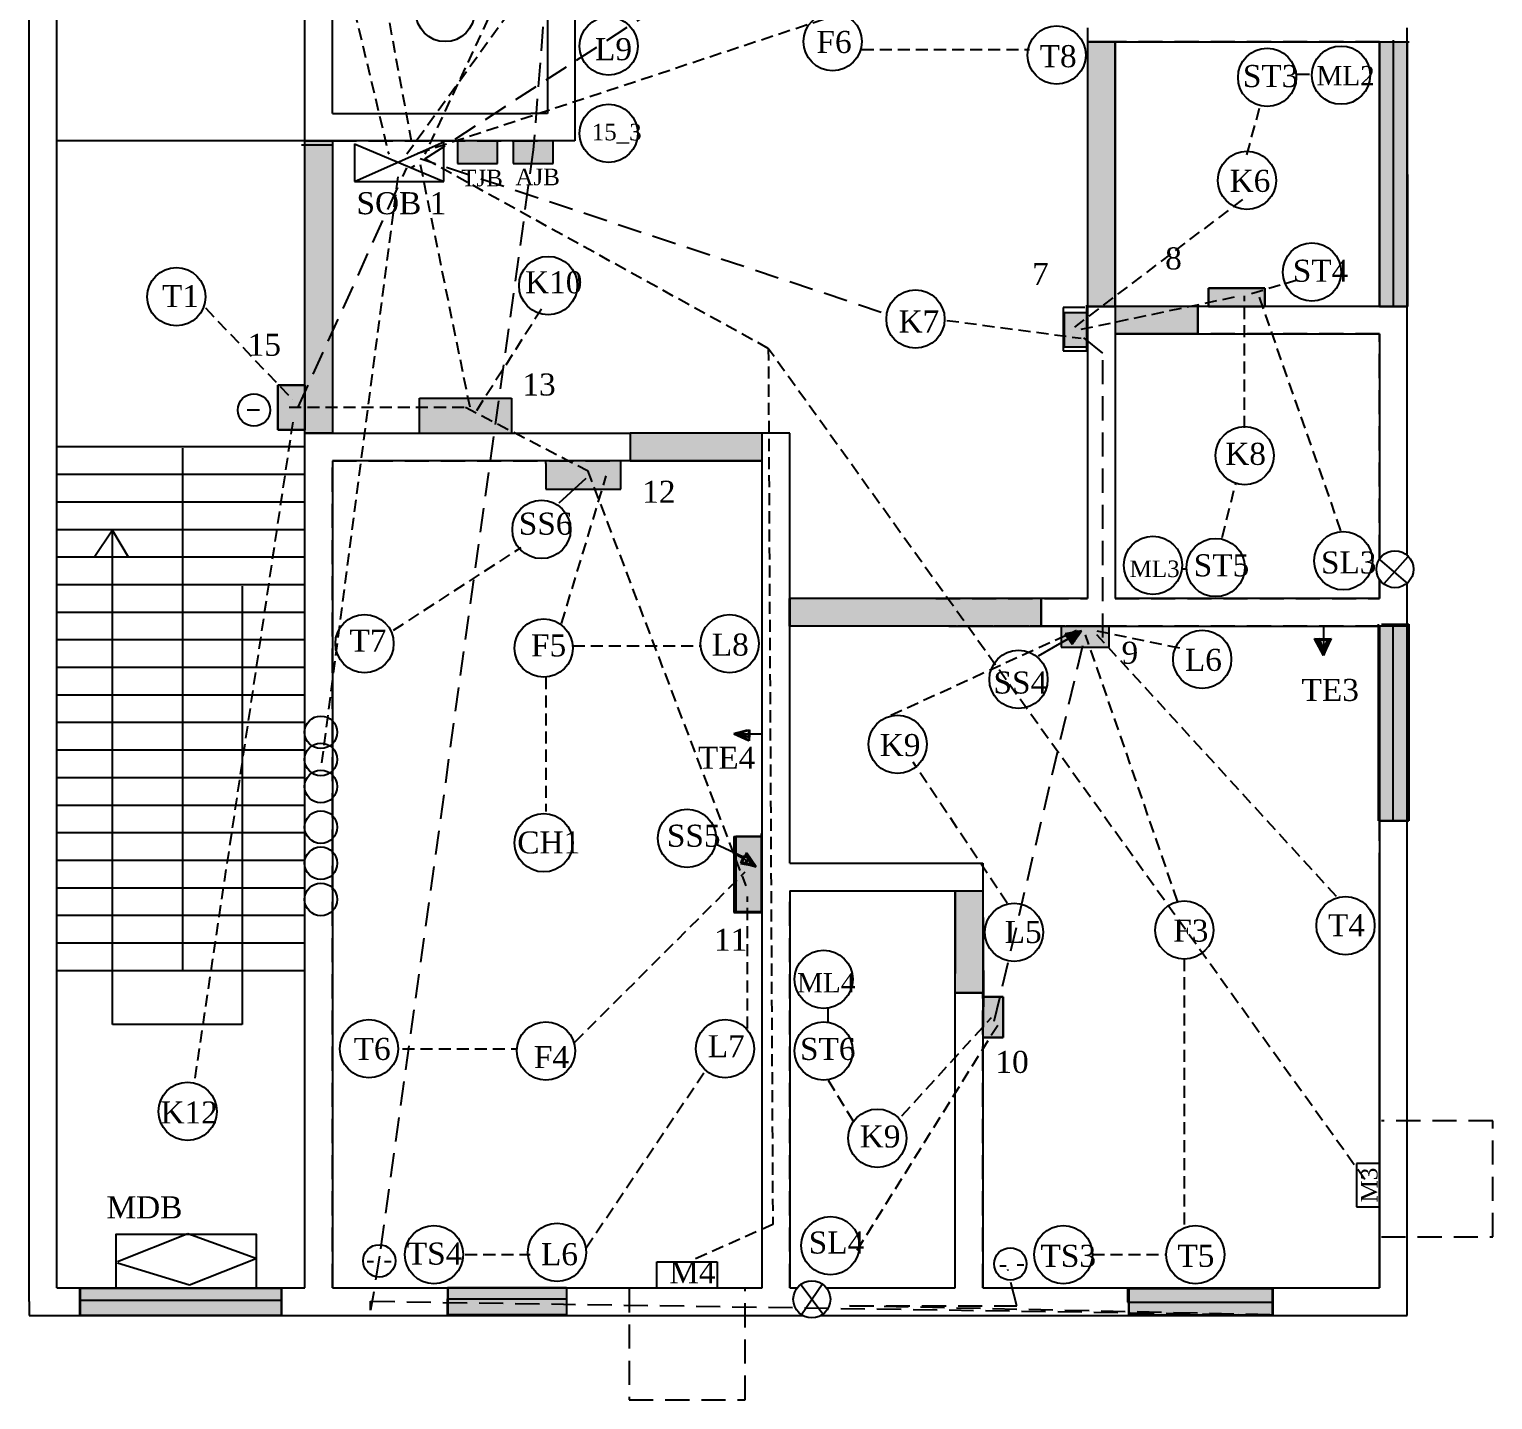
# Model space of a CAD drawing. Header units: inches. Extents: x -273 to 937, y -57 to 768.
# Drawn here: x -233 to 298, y -57 to 440 of the extents above; entities that cross this region are included whole.
import ezdxf

# ---------------------------------------------------------------- set-up
doc = ezdxf.new("R2010")
doc.units = ezdxf.units.IN
doc.header["$LTSCALE"] = 35
doc.header["$MEASUREMENT"] = 0
doc.linetypes.add('HIDDEN', pattern=[0.375, 0.25, -0.125])
doc.linetypes.add('HIDDEN2', pattern=[0.1875, 0.125, -0.0625])

msp = doc.modelspace()

# ---------------------------------------------------------------- hatches: boundary and pattern name
h = msp.add_hatch(color=256)
h.set_gradient(color1=(187, 228, 180), color2=(187, 228, 180), one_color=1, tint=0.8, name='CYLINDER')
h.paths.add_polyline_path([(160.63, 435.7), (150.63, 435.7), (150.63, 387.7), (150.63, 339.7), (160.63, 339.7)])
h = msp.add_hatch(color=256)
h.set_gradient(color1=(10, 245, 41), color2=(157, 251, 170), one_color=1, tint=0.8, name='CYLINDER')
h.paths.add_polyline_path([(266.63, 435.7), (256.63, 435.7), (256.63, 339.7), (266.63, 339.7)])
at = {"linetype": 'ByBlock'}
h = msp.add_hatch(color=6, dxfattribs=at)
h.set_gradient(color1=(251, 255, 0), one_color=1, tint=1)
h.paths.add_polyline_path([(256.63, 339.7), (266.63, 339.7), (266.63, 435.7), (256.63, 435.7)])
h = msp.add_hatch(color=256)
h.set_gradient(color1=(187, 228, 180), color2=(187, 228, 180), one_color=1, tint=0.8, name='CYLINDER')
h.paths.add_polyline_path([(-123.37, 399.7), (-133.37, 399.7), (-133.37, 293.7), (-123.37, 293.7)])
h = msp.add_hatch(color=256)
h.set_gradient(color1=(142, 170, 85), one_color=1, tint=1)
h.paths.add_polyline_path([(-63.5, 391.49), (-63.5, 398.7), (-63.5, 399.7), (-77.92, 399.7), (-77.92, 399.42), (-77.92, 391.49)])
h = msp.add_hatch(color=256)
h.set_gradient(color1=(142, 170, 85), color2=(162, 185, 116), one_color=1, tint=0.59, name='HEMISPHERICAL')
h.paths.add_polyline_path([(-63.5, 391.49), (-63.5, 398.7), (-63.5, 399.7), (-77.92, 399.7), (-77.92, 399.42), (-77.92, 391.49)])
h = msp.add_hatch(color=256)
h.set_gradient(color1=(40, 192, 215), color2=(78, 203, 223), one_color=1, tint=0.59, name='HEMISPHERICAL')
h.paths.add_polyline_path([(-43.31, 391.49), (-43.31, 398.7), (-43.31, 399.7), (-57.73, 399.7), (-57.73, 399.42), (-57.73, 391.49)])
h = msp.add_hatch(color=256)
h.set_gradient(color1=(196, 217, 191), color2=(196, 217, 191), one_color=1, tint=0.8, name='CYLINDER')
h.paths.add_polyline_path([(214.95, 339.7), (214.97, 340.46), (214.97, 346.31), (194.5, 346.31), (194.5, 339.9), (194.5, 339.9), (194.5, 339.7)])
h = msp.add_hatch(color=256)
h.set_gradient(color1=(196, 217, 191), color2=(196, 217, 191), one_color=1, tint=0.8, name='CYLINDER')
h.paths.add_polyline_path([(142.21, 325.01), (150.63, 325.01), (150.63, 337.53), (142.21, 337.53)])
h = msp.add_hatch(color=256)
h.set_gradient(color1=(187, 228, 180), color2=(187, 228, 180), one_color=1, tint=0.8, name='CYLINDER')
h.paths.add_polyline_path([(160.63, 339.7), (160.63, 329.7), (190.63, 329.7), (190.63, 339.7)])
h = msp.add_hatch(color=256)
h.set_gradient(color1=(196, 217, 191), color2=(196, 217, 191), one_color=1, tint=0.8, name='CYLINDER')
h.paths.add_polyline_path([(-143.22, 311.13), (-143.22, 294.93), (-134.3, 294.93), (-134.21, 294.94), (-133.37, 294.94), (-133.37, 311.13), (-133.49, 311.13)])
h = msp.add_hatch(color=256)
h.set_gradient(color1=(196, 217, 191), color2=(196, 217, 191), one_color=1, tint=0.8, name='CYLINDER')
h.paths.add_polyline_path([(-58.35, 293.7), (-58.35, 306.45), (-91.81, 306.45), (-91.81, 293.7)])
h = msp.add_hatch(color=256)
h.set_gradient(color1=(187, 228, 180), color2=(187, 228, 180), one_color=1, tint=0.8, name='CYLINDER')
h.paths.add_polyline_path([(-15.37, 293.7), (-15.37, 283.7), (32.63, 283.7), (32.63, 293.7)])
h = msp.add_hatch(color=256)
h.set_gradient(color1=(196, 217, 191), color2=(196, 217, 191), one_color=1, tint=0.8, name='CYLINDER')
h.paths.add_polyline_path([(-45.86, 283.7), (-45.86, 283.6), (-45.86, 282.76), (-45.86, 273.38), (-18.71, 273.38), (-18.71, 282.76), (-18.71, 283.7)])
h = msp.add_hatch(color=256)
h.set_gradient(color1=(187, 228, 180), color2=(187, 228, 180), one_color=1, tint=0.8, name='CYLINDER')
h.paths.add_polyline_path([(112.63, 127.7), (102.63, 127.7), (102.63, 97.7), (102.63, 90.7), (112.63, 90.7), (112.63, 97.7)])
h.paths.add_polyline_path([(42.63, 233.7), (42.63, 223.7), (90.63, 223.7), (133.8, 223.7), (133.8, 233.7), (90.63, 233.7)])
h = msp.add_hatch(color=256)
h.set_gradient(color1=(196, 217, 191), color2=(196, 217, 191), one_color=1, tint=0.8, name='CYLINDER')
h.paths.add_polyline_path([(158.56, 216.12), (158.56, 223.7), (141.1, 223.7), (141.1, 217.65), (143.68, 219.12), (143.06, 219.94), (142.29, 220.82), (148.46, 222.01), (147.18, 220.37), (145.1, 217.21), (144.74, 217.74), (144.71, 217.71), (143.68, 219.12), (141.1, 217.65), (141.1, 216.12)])
h = msp.add_hatch(color=256)
h.set_gradient(color1=(10, 245, 41), color2=(157, 251, 170), one_color=1, tint=0.8, name='CYLINDER')
h.paths.add_polyline_path([(266.63, 223.78), (256.63, 223.78), (256.63, 153.1), (266.63, 153.1)])
h = msp.add_hatch(color=6, dxfattribs=at)
h.set_gradient(color1=(251, 255, 0), one_color=1, tint=1)
h.paths.add_polyline_path([(266.63, 223.78), (261.42, 223.78), (261.42, 153.1), (266.63, 153.1)])
h.paths.add_polyline_path([(261.42, 223.78), (256.63, 223.78), (256.63, 153.1), (261.42, 153.1)])
h = msp.add_hatch(color=256)
h.set_gradient(color1=(196, 217, 191), color2=(196, 217, 191), one_color=1, tint=0.8, name='CYLINDER')
h.paths.add_polyline_path([(32.63, 147.35), (22.99, 147.35), (22.99, 141.2), (25.94, 139.81), (26.38, 140.57), (26.88, 141.62), (30.41, 136.43), (28.4, 136.95), (24.68, 137.62), (25.02, 138.16), (24.98, 138.17), (25.94, 139.81), (22.99, 141.2), (22.99, 120.2), (32.63, 120.2)])
h = msp.add_hatch(color=256)
h.set_gradient(color1=(196, 217, 191), color2=(196, 217, 191), one_color=1, tint=0.8, name='CYLINDER')
h.paths.add_polyline_path([(112.63, 74.44), (120.08, 74.44), (120.08, 89.21), (112.63, 89.21)])
h = msp.add_hatch(color=256)
h.set_gradient(color1=(10, 245, 41), color2=(157, 251, 170), one_color=1, tint=0.8, name='CYLINDER')
h.paths.add_polyline_path([(-141.82, -26.3), (-141.82, -16.3), (-150.94, -16.3), (-150.94, -16.33), (-201.9, -16.33), (-201.9, -16.3), (-214.92, -16.3), (-214.92, -26.3)])
h = msp.add_hatch(color=6, dxfattribs=at)
h.set_gradient(color1=(251, 255, 0), one_color=1, tint=1)
h.paths.add_polyline_path([(-141.82, -20.77), (-141.82, -16.53), (-214.92, -16.53), (-214.92, -20.77)])
h.paths.add_polyline_path([(-214.92, -20.77), (-214.92, -26.21), (-141.82, -26.21), (-141.82, -20.77)])
h = msp.add_hatch(color=256)
h.set_gradient(color1=(10, 245, 41), color2=(157, 251, 170), one_color=1, tint=0.8, name='CYLINDER')
h.paths.add_polyline_path([(-38.37, -26.3), (-38.37, -16.3), (-81.54, -16.3), (-81.54, -26.3)])
h = msp.add_hatch(color=6, dxfattribs=at)
h.set_gradient(color1=(251, 255, 0), one_color=1, tint=1)
h.paths.add_polyline_path([(-38.4, -20.31), (-38.4, -16.3), (-81.54, -16.3), (-81.54, -20.31)])
h.paths.add_polyline_path([(-81.54, -21.6), (-81.54, -26.06), (-38.4, -26.06), (-38.4, -22.25)])
h.paths.add_polyline_path([(-38.4, -22.25), (-38.4, -20.31), (-81.54, -20.31), (-81.54, -21.6)])
h.paths.add_polyline_path([(217.83, -21.55), (217.83, -16.62), (165.6, -16.62), (165.6, -21.55)])
h.paths.add_polyline_path([(215.52, -26.06), (217.83, -26.06), (217.83, -21.55), (165.6, -21.55), (165.6, -24.99)])
h = msp.add_hatch(color=256)
h.set_gradient(color1=(10, 245, 41), color2=(157, 251, 170), one_color=1, tint=0.8, name='CYLINDER')
h.paths.add_polyline_path([(165.54, -16.3), (165.54, -26.3), (217.86, -26.3), (217.86, -16.3)])
h = msp.add_hatch(color=6, dxfattribs=at)
h.set_gradient(color1=(251, 255, 0), one_color=1, tint=1)
h.paths.add_polyline_path([(165.6, -21.55), (217.83, -21.55), (217.83, -16.62), (165.6, -16.62)])
h.paths.add_polyline_path([(217.83, -21.55), (165.6, -21.55), (165.6, -24.99), (215.52, -26.06), (217.83, -26.06)])
h.paths.add_polyline_path([(214.96, -26.06), (165.6, -25.32), (165.6, -26.06)])

# ---------------------------------------------------------------- linework, layer by layer
at = {"color": 140, "linetype": 'HIDDEN'}
for p, q in [((-24.23, 728.98), (-50.47, 396.49)), ((-50.47, 396.49), (-106.23, -4.8)), ((-106.23, -4.8), (-109.51, -24.45)), ((125, -22.82), (121.72, -9.71)), ((-109.51, -24.45), (-109.51, -21.18)), ((-109.51, -21.18), (216.83, -26.09)), ((216.83, -26.09), (64.32, -22.82)), ((64.32, -22.82), (125, -22.82))]:
    msp.add_line(p, q, dxfattribs=at)
at = {"color": 3, "linetype": 'HIDDEN2'}
for p, q in [((61.04, 717.51), (-89.83, 394.85)), ((-124.26, 558.64), (-94.75, 399.76)), ((129.92, 468.55), (-93.11, 394.85)), ((34.81, 324.42), (-89.83, 393.21)), ((251.27, 23.04), (34.81, 324.42)), ((34.81, 324.42), (36.44, 6.67)), ((36.44, 6.67), (6.93, -6.44))]:
    msp.add_line(p, q, dxfattribs=at)
at = {"color": 1, "linetype": 'HIDDEN'}
for p, q in [((159.44, 555.36), (-94.75, 389.93)), ((75.8, 337.52), (-91.47, 393.21)), ((156.16, 322.78), (147.96, 329.33)), ((156.16, 219.59), (156.16, 322.78)), ((116.8, 80.37), (149.6, 219.59))]:
    msp.add_line(p, q, dxfattribs=at)
for p, q in [((-35.37, 527.7), (-35.37, 399.7)), ((-233.37, 404.7), (-233.37, 486.7)), ((-223.37, 404.7), (-223.37, 481.7)), ((-133.37, 288.7), (-133.37, 481.7)), ((-123.37, 409.7), (-123.37, 481.7)), ((-45.37, 481.7), (-45.37, 409.7)), ((150.63, 440.7), (150.63, 435.7)), ((150.63, 440.7), (150.63, 387.7)), ((150.63, 435.7), (256.63, 435.7)), ((160.63, 435.7), (150.63, 435.7)), ((150.63, 435.7), (150.63, 337.38)), ((150.63, 435.7), (160.63, 435.7)), ((160.63, 435.7), (160.63, 233.7)), ((160.63, 339.7), (160.63, 435.7)), ((256.63, 435.7), (256.63, 339.7)), ((256.63, 435.7), (267.37, 435.7)), ((256.63, 435.7), (266.63, 435.7)), ((256.63, 339.7), (256.63, 435.7)), ((256.63, 435.7), (256.63, 435.7)), ((261.59, 436.21), (261.59, 340.19)), ((266.63, 334.7), (266.63, 440.7)), ((266.63, 435.7), (266.79, 339.7)), ((226.37, 423.92), (231.24, 423.92)), ((-123.37, 409.7), (-51.37, 409.7)), ((-123.37, 409.7), (-51.37, 409.7)), ((-45.37, 409.7), (-51.37, 409.7)), ((-51.37, 409.7), (-51.37, 409.7)), ((-51.37, 409.7), (-51.37, 409.7)), ((-233.37, 288.7), (-233.37, 404.7)), ((-223.37, 288.7), (-223.37, 404.7)), ((-123.37, 399.7), (-223.37, 399.7)), ((-133.37, 399.7), (-123.37, 399.7)), ((-133.37, 293.7), (-133.37, 399.7)), ((-41.37, 399.7), (-123.37, 399.7)), ((-123.37, 399.7), (-123.37, 293.7)), ((-123.37, 399.7), (-123.37, 293.7)), ((-115.41, 385.01), (-82.97, 399.42)), ((-115.41, 398.7), (-115.41, 385.01)), ((-115.41, 398.7), (-82.97, 385.01)), ((-82.97, 385.01), (-82.97, 399.42)), ((-77.92, 399.42), (-77.92, 399.7)), ((-77.92, 399.7), (-77.92, 391.49)), ((-63.5, 399.7), (-77.92, 399.7)), ((-77.92, 399.42), (-77.92, 391.49)), ((-77.92, 399.42), (-77.92, 399.42)), ((-63.5, 398.7), (-63.5, 399.7)), ((-63.5, 391.49), (-63.5, 399.7)), ((-63.5, 391.49), (-63.5, 398.7)), ((-57.73, 399.42), (-57.73, 399.7)), ((-57.73, 399.7), (-57.73, 391.49)), ((-43.31, 399.7), (-57.73, 399.7)), ((-57.73, 399.42), (-57.73, 391.49)), ((-43.31, 398.7), (-43.31, 399.7)), ((-43.31, 391.49), (-43.31, 399.7)), ((-43.31, 391.49), (-43.31, 398.7)), ((-35.37, 399.7), (-41.37, 399.7)), ((-123.23, 398.11), (-134.64, 398.11)), ((-77.92, 391.49), (-63.5, 391.49)), ((-77.92, 391.49), (-63.5, 391.49)), ((-57.73, 391.49), (-43.31, 391.49)), ((-57.73, 391.49), (-43.31, 391.49)), ((150.63, 387.7), (150.63, 233.7)), ((-115.41, 385.01), (-82.97, 385.01)), ((194.5, 339.88), (194.5, 346.31)), ((194.5, 346.31), (214.97, 346.31)), ((194.5, 346.31), (194.5, 339.9)), ((214.97, 346.31), (194.5, 346.31)), ((214.97, 346.31), (214.97, 340.46)), ((214.97, 340.46), (214.97, 346.31)), ((150.46, 323.6), (150.46, 340.1)), ((194.5, 339.9), (194.5, 339.7)), ((214.97, 340.46), (214.95, 339.65)), ((214.95, 339.65), (214.97, 340.46)), ((214.97, 340.46), (214.97, 340.46)), ((149.68, 339.31), (141.81, 339.31)), ((141.81, 339.31), (141.81, 323.6)), ((142.21, 337.54), (142.21, 325.01)), ((142.24, 337.53), (150.68, 337.53)), ((190.63, 339.7), (150.91, 339.7)), ((150.91, 339.7), (160.63, 339.7)), ((160.63, 339.7), (160.63, 329.7)), ((190.63, 339.7), (160.63, 339.7)), ((256.63, 339.7), (190.63, 339.7)), ((190.63, 339.7), (190.63, 329.7)), ((190.63, 329.7), (190.63, 339.7)), ((194.5, 339.7), (214.95, 339.65)), ((256.63, 339.7), (266.79, 339.7)), ((266.79, 339.7), (256.63, 339.7)), ((266.63, 249.42), (266.63, 334.7)), ((190.63, 329.7), (160.63, 329.7)), ((160.63, 329.7), (190.63, 329.7)), ((190.63, 329.7), (256.63, 329.7)), ((256.63, 329.7), (256.63, 248.08)), ((142.21, 325.01), (150.63, 325.01)), ((141.81, 323.6), (150.46, 323.6)), ((-133.49, 311.13), (-143.22, 311.13)), ((-143.22, 311.13), (-143.22, 294.93)), ((-143.22, 294.93), (-143.22, 311.13)), ((-143.22, 311.13), (-133.35, 311.13)), ((-133.49, 311.13), (-133.49, 311.13)), ((-133.49, 311.13), (-133.49, 311.13)), ((-133.49, 311.13), (-133.35, 311.13)), ((-133.35, 311.13), (-133.33, 294.94)), ((-91.81, 293.7), (-91.81, 306.45)), ((-91.81, 306.45), (-58.35, 306.45)), ((-58.35, 306.45), (-58.35, 293.7)), ((-154.24, 302.19), (-149.84, 302.19)), ((-133.37, 294.94), (-143.22, 294.93)), ((-143.22, 294.93), (-134.3, 294.93)), ((-134.3, 294.93), (-134.21, 294.94)), ((-134.3, 294.93), (-134.3, 294.93)), ((-134.21, 294.94), (-133.33, 294.94)), ((-133.37, 288.7), (-133.37, 293.7)), ((-133.37, 293.7), (-15.37, 293.7)), ((-123.37, 293.7), (-133.37, 293.7)), ((-65.95, 293.7), (-20.37, 293.7)), ((-15.37, 293.7), (-15.37, 283.7)), ((42.63, 293.7), (-15.37, 293.7)), ((-15.37, 293.7), (-15.37, 283.7)), ((32.63, 293.7), (-15.37, 293.7)), ((32.63, 283.7), (32.63, 293.7)), ((32.63, 283.7), (32.63, 293.7)), ((42.63, 137.7), (42.63, 293.7)), ((-233.37, -21.3), (-233.37, 288.7)), ((-223.37, -16.3), (-223.37, 288.7)), ((-133.37, 288.7), (-223.37, 288.7)), ((-177.8, 288.24), (-177.8, 98.67)), ((-133.37, -16.3), (-133.37, 288.7)), ((-15.37, 283.7), (-123.37, 283.7)), ((-123.37, 283.7), (-123.37, -16.3)), ((-45.86, 283.6), (-45.86, 283.74)), ((-45.86, 282.76), (-45.86, 283.6)), ((-45.86, 282.76), (-45.86, 273.38)), ((-45.86, 282.76), (-45.86, 282.76)), ((-18.71, 282.76), (-18.71, 283.79)), ((-18.71, 273.38), (-18.71, 282.76)), ((32.63, 283.7), (-15.37, 283.7)), ((-15.37, 283.7), (32.63, 283.7)), ((32.63, -16.3), (32.63, 283.7)), ((-133.37, 278.7), (-223.37, 278.7)), ((-41.03, 268.49), (-31.28, 277.42)), ((-45.86, 273.38), (-18.71, 273.38)), ((-133.37, 268.7), (-223.37, 268.7)), ((-133.37, 258.7), (-223.37, 258.7)), ((-203.14, 258.55), (-209.84, 248.63)), ((-203.13, 79.18), (-203.13, 258.41)), ((-203.13, 258.41), (-197.43, 248.88)), ((-133.37, 248.7), (-223.37, 248.7)), ((184.92, 244.52), (186.54, 244.52)), ((256.76, 247.7), (266.91, 239.02)), ((266.91, 248.86), (258.21, 239.02)), ((256.63, 240.6), (256.63, 233.7)), ((266.63, 228.7), (266.63, 239.27)), ((-133.37, 238.7), (-223.37, 238.7)), ((-156.14, 238.18), (-156.14, 79.18)), ((90.63, 233.7), (42.36, 233.7)), ((42.36, 233.7), (42.36, 223.7)), ((133.8, 233.56), (42.36, 233.7)), ((133.8, 233.56), (42.63, 233.7)), ((42.63, 233.7), (42.63, 223.7)), ((150.63, 233.7), (90.63, 233.7)), ((256.63, 233.7), (160.63, 233.7)), ((-133.37, 228.7), (-223.37, 228.7)), ((133.8, 233.56), (133.8, 223.78)), ((133.8, 223.78), (133.8, 233.56)), ((133.8, 223.78), (133.8, 233.56)), ((266.63, 132.7), (266.63, 228.7)), ((42.36, 223.7), (133.8, 223.78)), ((90.63, 223.7), (42.36, 223.7)), ((42.63, 223.7), (133.8, 223.78)), ((100.28, 223.7), (256.63, 223.7)), ((158.56, 223.7), (141.1, 223.59)), ((141.1, 223.59), (141.1, 216.12)), ((141.1, 223.59), (141.1, 216.12)), ((158.56, 216.12), (158.56, 223.7)), ((158.56, 216.12), (158.56, 223.7)), ((236.4, 214.58), (236.4, 223.71)), ((256.14, 223.78), (266.34, 223.78)), ((256.2, 153.1), (256.2, 224.38)), ((256.63, 223.7), (256.63, -16.3)), ((257.36, 224.38), (267.23, 224.38)), ((261.42, 224.38), (261.42, 153.1)), ((267.23, 224.38), (267.23, 153.1)), ((-133.37, 218.7), (-223.37, 218.7)), ((143.68, 219.12), (132.75, 212.86)), ((141.1, 217.65), (143.86, 219.27)), ((142.33, 220.78), (145.07, 217.65)), ((148.46, 222.01), (142.59, 220.88)), ((142.59, 220.88), (145.1, 217.21)), ((142.95, 220.82), (148.18, 221.5)), ((145.46, 218.79), (142.95, 220.82)), ((148.29, 221.79), (142.97, 220.86)), ((144.66, 220.07), (143.05, 220.07)), ((143.05, 220.07), (144.34, 218.63)), ((147.27, 221.84), (143.11, 219.88)), ((143.11, 219.88), (147.35, 221.34)), ((144.71, 217.71), (143.11, 219.88)), ((143.18, 220.36), (147.72, 221.72)), ((147.72, 221.72), (143.18, 220.36)), ((145.45, 217.64), (143.18, 220.36)), ((148.2, 221.9), (143.24, 220.38)), ((143.24, 220.16), (147.26, 220.87)), ((144.87, 217.96), (143.24, 220.16)), ((144.34, 218.63), (143.53, 220.23)), ((143.53, 220.23), (145.46, 218.95)), ((143.86, 219.27), (144.82, 220.23)), ((144.98, 218.47), (144.02, 219.91)), ((144.02, 219.91), (145.3, 218.31)), ((146.58, 220.23), (144.66, 220.07)), ((144.66, 220.07), (145.62, 219.27)), ((146.26, 219.91), (144.66, 220.07)), ((147.58, 221.79), (144.71, 217.71)), ((144.82, 220.23), (144.98, 218.47)), ((147.63, 221.14), (144.87, 217.96)), ((145.07, 217.65), (148.46, 222.01)), ((145.1, 217.21), (148.2, 221.9)), ((145.14, 218.15), (145.46, 219.91)), ((145.46, 219.91), (145.14, 218.95)), ((145.14, 218.95), (146.26, 219.91)), ((145.78, 218.15), (145.14, 218.15)), ((145.3, 218.31), (146.58, 220.23)), ((148.18, 221.5), (145.45, 217.64)), ((145.46, 218.95), (145.46, 220.55)), ((145.46, 220.55), (145.46, 218.79)), ((145.62, 219.27), (146.42, 219.91)), ((147.72, 221.72), (145.68, 218.55)), ((145.68, 218.55), (147.72, 221.72)), ((146.42, 219.91), (145.78, 218.15)), ((233.03, 219.12), (239.06, 219.21)), ((236.25, 213.27), (233.03, 219.21)), ((233.03, 219.21), (238.9, 219.04)), ((236.34, 213.1), (233.03, 219.12)), ((233.2, 218.79), (238.65, 218.96)), ((236.34, 213.02), (233.2, 218.79)), ((233.28, 218.88), (238.9, 218.88)), ((238.9, 218.88), (233.28, 218.88)), ((233.28, 218.88), (236.34, 213.02)), ((235.93, 213.67), (233.56, 219.09)), ((233.56, 218.42), (235.93, 213.67)), ((235.18, 215.82), (233.78, 218.71)), ((233.78, 218.71), (235.18, 215.25)), ((234.93, 217.89), (233.94, 218.3)), ((233.94, 218.3), (235.59, 215.99)), ((234.23, 218.75), (236.27, 214.01)), ((235.59, 215.99), (234.35, 218.46)), ((234.35, 218.46), (235.18, 215.82)), ((238.9, 219.04), (234.68, 219.12)), ((234.68, 219.12), (234.93, 217.89)), ((236.5, 214.23), (234.93, 218.96)), ((234.93, 218.96), (237.63, 218.96)), ((236.41, 213.93), (235.02, 218.28)), ((235.02, 218.28), (236.41, 213.34)), ((235.95, 214.58), (235.04, 218.68)), ((235.04, 218.68), (237.77, 218.68)), ((235.76, 214.5), (238.15, 218.55)), ((237.77, 218.68), (235.95, 215.03)), ((236.08, 213.66), (238.49, 218.49)), ((239.06, 219.21), (236.25, 213.27)), ((237.63, 218.96), (236.28, 214.68)), ((238.65, 218.96), (236.34, 213.1)), ((236.41, 213.34), (238.78, 218.68)), ((236.73, 214.45), (237.63, 218.96)), ((238.97, 218.87), (237, 215.91)), ((237.39, 218.87), (238.97, 218.87)), ((238.15, 218.55), (237.66, 217.39)), ((141.1, 216.12), (158.56, 216.12)), ((141.1, 216.12), (158.56, 216.12)), ((235.68, 215.08), (235.01, 216.24)), ((235.01, 216.24), (235.76, 214.5)), ((235.18, 215.25), (235.68, 215.08)), ((237, 215.91), (236.41, 213.93)), ((-133.37, 208.7), (-223.37, 208.7)), ((-133.37, 198.7), (-223.37, 198.7)), ((-133.37, 188.7), (-223.37, 188.7)), ((27.25, 186.01), (22.3, 184.63)), ((22.9, 184.63), (27.25, 186.01)), ((23.2, 184.53), (27.93, 186.1)), ((23.54, 185.08), (27.65, 185.99)), ((27.65, 185.99), (27.65, 183.26)), ((27.93, 186.1), (27.93, 183.41)), ((22.3, 184.63), (27.64, 182.26)), ((22.63, 184.95), (27.46, 182.54)), ((24.87, 184.03), (22.9, 184.63)), ((23.42, 184.31), (27.93, 183.41)), ((23.54, 184.63), (32.67, 184.63)), ((27.93, 183.41), (23.65, 184.76)), ((27.65, 183.26), (24, 185.08)), ((27.84, 182.06), (24.87, 184.03)), ((27.84, 183.64), (27.84, 182.06)), ((-133.37, 178.7), (-223.37, 178.7)), ((-133.37, 168.7), (-223.37, 168.7)), ((-133.37, 158.7), (-223.37, 158.7)), ((-133.37, 148.7), (-223.37, 148.7)), ((267.23, 153.1), (256.2, 153.1)), ((256.64, 153.1), (267.11, 153.1)), ((25.83, 139.86), (15.7, 144.64)), ((22.32, 147.35), (22.32, 119.88)), ((22.32, 147.35), (32.36, 147.35)), ((32.38, 147.35), (22.99, 147.35)), ((22.99, 147.35), (22.99, 120.2)), ((32.36, 119.88), (32.36, 148.47)), ((-133.37, 138.7), (-223.37, 138.7)), ((22.32, 141.41), (27.53, 138.44)), ((27.05, 141.37), (24.68, 137.62)), ((24.98, 138.17), (26.34, 140.5)), ((29.86, 137.15), (24.98, 138.17)), ((26.85, 141.57), (25.07, 137.81)), ((25.28, 138.12), (26.65, 140.49)), ((29.29, 136.85), (25.28, 138.12)), ((29.78, 137.46), (26.34, 140.5)), ((26.34, 140.5), (29.36, 137.18)), ((27.53, 138.44), (26.41, 138.44)), ((26.65, 140.49), (28.89, 137.08)), ((30.21, 136.63), (26.85, 140.58)), ((30.41, 136.43), (27.05, 141.37)), ((30.14, 136.5), (27.18, 141.02)), ((24.68, 137.62), (30.21, 136.63)), ((25.07, 137.81), (30.41, 136.43)), ((42.63, 137.7), (112.63, 137.7)), ((112.63, 137.7), (112.63, 97.7)), ((-133.37, 128.7), (-223.37, 128.7)), ((42.63, 127.7), (42.63, -16.3)), ((42.63, 127.7), (102.63, 127.7)), ((102.63, 127.7), (102.63, 97.7)), ((102.63, 127.7), (112.63, 127.7)), ((102.63, 127.7), (112.63, 127.7)), ((102.63, 90.7), (102.63, 127.7)), ((112.63, 127.7), (112.91, 89.21)), ((256.63, -16.3), (256.63, 132.7)), ((266.63, -21.3), (266.63, 132.7)), ((-133.37, 118.7), (-223.37, 118.7)), ((22.32, 119.88), (32.36, 119.88)), ((22.99, 120.2), (32.38, 120.2)), ((-133.37, 108.7), (-223.37, 108.7)), ((-133.37, 98.7), (-223.37, 98.7)), ((102.63, -16.3), (102.63, 97.7)), ((112.63, 97.7), (112.63, -16.3)), ((102.63, 90.7), (112.63, 90.7)), ((112.63, 90.7), (102.63, 90.7)), ((112.63, 90.7), (112.63, 90.7)), ((112.63, 90.7), (112.63, 90.7)), ((56.5, 80.16), (56.5, 85.03)), ((112.91, 89.21), (112.63, 74.44)), ((112.91, 89.21), (120.08, 89.21)), ((120.08, 89.21), (112.91, 89.21)), ((120.08, 89.21), (120.08, 74.44)), ((120.08, 74.44), (120.08, 89.21)), ((-156.14, 79.18), (-203.13, 79.18)), ((120.08, 74.44), (112.46, 74.44)), ((112.63, 74.44), (120.08, 74.44)), ((256.47, 28.79), (248.29, 28.79)), ((248.29, 28.79), (248.29, 13.13)), ((248.29, 13.13), (256.47, 13.13)), ((-201.41, -6.78), (-175.85, 3.44)), ((-175.85, 3.44), (-150.85, -5.64)), ((-175.28, -15.29), (-201.41, -7.35)), ((-150.85, -5.64), (-175.28, -15.29)), ((-110.78, -6.76), (-108.4, -6.76)), ((-104.43, -6.76), (-102.04, -6.76)), ((-5.64, -16.15), (-5.64, -6.89)), ((-5.64, -6.89), (16.2, -6.89)), ((16.2, -6.89), (16.2, -16.15)), ((118.79, -8.35), (121.18, -8.35)), ((125.15, -7.95), (127.53, -7.95)), ((46.58, -26.29), (54.64, -14.65)), ((46.58, -15.1), (55.09, -26.29)), ((-223.37, -16.3), (-133.37, -16.3)), ((-141.8, -16.53), (-215.31, -16.53)), ((-215.11, -16.33), (-215.11, -26.21)), ((-214.92, -16.05), (-214.92, -26.3)), ((-214.91, -20.77), (-141.8, -20.77)), ((-141.82, -16.05), (-141.82, -26.3)), ((-141.8, -26.21), (-141.8, -16.53)), ((-123.37, -16.3), (32.63, -16.3)), ((-81.58, -16.21), (-38.4, -16.21)), ((-81.58, -16.21), (-81.58, -21.14)), ((-81.58, -26.06), (-81.58, -20.31)), ((-81.58, -20.31), (-38.4, -20.31)), ((-81.54, -16.05), (-81.54, -26.3)), ((-38.4, -16.21), (-38.4, -26.06)), ((-38.37, -16.05), (-38.37, -26.3)), ((-5.64, -16.15), (-5.64, -16.15)), ((-5.64, -16.15), (-5.64, -16.3)), ((16.2, -16.15), (16.2, -16.3)), ((42.63, -16.3), (45.34, -16.3)), ((55.89, -16.3), (102.63, -16.3)), ((112.63, -16.3), (256.63, -16.3)), ((217.83, -16.62), (165.19, -16.62)), ((165.19, -16.62), (165.19, -21.55)), ((165.54, -16.48), (165.54, -26.72)), ((165.6, -16.21), (165.6, -26.06)), ((217.83, -26.06), (217.83, -16.62)), ((217.86, -16.48), (217.86, -26.18)), ((-233.37, -21.3), (-233.37, -26.3)), ((-233.37, -26.3), (-228.37, -26.3)), ((-228.37, -26.3), (-128.37, -26.3)), ((-215.11, -26.21), (-141.8, -26.21)), ((-128.37, -26.3), (37.63, -26.3)), ((-38.4, -26.06), (-81.58, -26.06)), ((37.63, -26.3), (47.27, -26.3)), ((53.96, -26.3), (107.63, -26.3)), ((107.63, -26.3), (261.63, -26.3)), ((165.19, -21.55), (218.25, -21.55)), ((165.6, -26.06), (217.83, -26.06)), ((261.63, -26.3), (266.63, -26.3)), ((266.63, -26.3), (266.63, -21.3))]:
    msp.add_line(p, q)
at = {"color": 1, "linetype": 'HIDDEN2'}
for p, q in [((-127.54, 498.03), (-102.95, 394.85)), ((-32.43, 483.29), (-96.39, 394.85)), ((-73.43, 303.12), (-91.47, 391.57)), ((-139.02, 303.12), (-75.07, 303.12)), ((-75.07, 303.12), (-30.79, 280.19)), ((-30.79, 280.19), (26.61, 129.51))]:
    msp.add_line(p, q, dxfattribs=at)
at = {"linetype": 'HIDDEN'}
for p, q in [((256.63, 435.7), (155.63, 435.7)), ((256.63, 339.7), (256.63, 435.7)), ((-123.37, 399.7), (-46.37, 399.7)), ((256.63, 339.7), (190.63, 339.7)), ((256.63, 329.7), (190.63, 329.7)), ((256.63, 248.08), (256.63, 329.7)), ((-128.37, 293.7), (-20.37, 293.7)), ((-123.37, -16.3), (-123.37, 283.7)), ((-123.37, 283.7), (-20.37, 283.7)), ((256.63, 233.7), (256.63, 240.6)), ((150.63, 233.7), (95.63, 233.7)), ((95.63, 233.7), (150.63, 233.7)), ((256.63, 233.7), (160.63, 233.7)), ((160.63, 233.7), (256.63, 233.7)), ((256.63, 223.7), (90.63, 223.7)), ((155.63, 223.7), (95.63, 223.7)), ((155.63, 223.7), (95.63, 223.7)), ((155.63, 223.7), (95.63, 223.7)), ((256.63, 223.7), (155.63, 223.7)), ((256.63, 132.7), (256.63, 223.7)), ((256.63, 132.7), (256.63, 223.7)), ((42.63, -16.3), (42.63, 127.7)), ((256.63, -16.3), (256.63, 132.7)), ((256.63, -16.3), (256.63, 132.7)), ((102.63, -16.3), (102.63, 90.7)), ((112.63, -16.3), (112.63, 90.7)), ((297.69, 44.21), (257.29, 44.21)), ((297.69, 2.14), (297.69, 44.21)), ((257.29, 2.14), (297.69, 2.14)), ((-123.37, -16.3), (32.63, -16.3)), ((-15.69, -16.48), (-15.69, -56.89)), ((26.38, -56.89), (26.38, -16.48)), ((42.63, -16.3), (45.34, -16.3)), ((55.89, -16.3), (102.63, -16.3)), ((112.63, -16.3), (256.63, -16.3)), ((-15.69, -56.89), (26.38, -56.89))]:
    msp.add_line(p, q, dxfattribs=at)
at = {"linetype": 'HIDDEN2'}
for p, q in [((68.69, 432.85), (129.65, 432.85)), ((208.49, 394.7), (213.36, 412.56)), ((206.86, 378.46), (145.91, 332.19)), ((210.11, 344.37), (226.37, 349.24)), ((148.34, 331.38), (206.05, 343.56)), ((207.67, 295.66), (207.67, 343.56)), ((242.62, 258.32), (212.55, 344.37)), ((-169.45, 339.11), (-137.75, 305.83)), ((-47.52, 338.68), (-71.91, 300.53)), ((99.58, 334.63), (148.34, 328.13)), ((-137.75, 297.71), (-173.51, 58.24)), ((-40.22, 224.66), (-23.97, 278.23)), ((199.55, 255.89), (204.42, 275.37)), ((-101.18, 222.22), (-54.85, 252.26)), ((79.25, 191.37), (146.71, 222.22)), ((183.29, 124), (149.96, 220.6)), ((184.1, 215.73), (152.4, 222.22)), ((240.99, 125.62), (154.03, 220.6)), ((-36.16, 216.54), (10.17, 216.54)), ((-45.91, 205.17), (-45.91, 156.47)), ((121.52, 123.19), (87.38, 174.33)), ((-35.34, 72.86), (26.43, 134.55)), ((27.24, 77.73), (27.24, 125.62)), ((185.72, 102.89), (185.72, 6.29)), ((83.32, 46.07), (115.83, 81.79)), ((67.06, -2.64), (118.27, 79.35)), ((-97.93, 70.42), (-56.48, 70.42)), ((-31.28, -1.83), (11.8, 62.3)), ((56.5, 59.06), (65.44, 44.44)), ((-75.17, -4.26), (-51.6, -4.26)), ((152.4, -4.26), (179.22, -4.26))]:
    msp.add_line(p, q, dxfattribs=at)
at = {"color": 4, "linetype": 'HIDDEN'}
msp.add_line((-135.74, 303.12), (-96.39, 389.93), dxfattribs=at)
at = {"color": 6, "linetype": 'HIDDEN2'}
msp.add_line((-99.67, 386.66), (-127.54, 172.09), dxfattribs=at)
msp.add_lwpolyline([(-201.9, -16.33), (-150.94, -16.33), (-150.94, 3.06), (-201.9, 3.06)], close=True)
for centre, radius in [((-82.45, 446.29), 10.57), ((58.15, 435.73), 10.57), ((-23.12, 434.11), 10.57), ((139.43, 430.86), 10.57), ((215.83, 422.75), 10.57), ((242.65, 423.56), 10.57), ((-23.12, 402.45), 10.57), ((208.51, 385.41), 10.57), ((232.08, 352.12), 10.57), ((-45.07, 347.25), 10.57), ((-179.98, 343.19), 10.57), ((88.22, 335.08), 10.57), ((-151.84, 302.09), 5.87), ((207.7, 285.56), 10.57), ((-47.5, 258.77), 10.57), ((174.38, 245.78), 10.57), ((197.13, 244.97), 10.57), ((243.46, 247.41), 10.57), ((262.22, 244.34), 6.72), ((-111.71, 217.37), 10.57), ((-46.69, 215.75), 10.57), ((20.77, 217.37), 10.57), ((192.26, 211.69), 10.57), ((125.61, 204.38), 10.57), ((81.72, 180.84), 10.57), ((-46.69, 145.12), 10.57), ((5.32, 146.75), 10.57), ((123.99, 112.65), 10.57), ((185.76, 113.47), 10.57), ((244.27, 115.09), 10.57), ((54.9, 95.61), 10.57), ((-110.09, 70.44), 10.57), ((-45.88, 69.63), 10.57), ((19.14, 70.44), 10.57), ((54.9, 69.63), 10.57), ((-175.92, 47.71), 10.57), ((74.41, 37.97), 10.57), ((-86.52, -4.24), 10.57), ((-41.82, -3.43), 10.57), ((57.34, -0.99), 10.57), ((141.87, -4.24), 10.57), ((189.82, -4.24), 10.57), ((-106.38, -6.52), 5.87), ((122.65, -7.65), 5.87), ((50.61, -20.47), 6.72)]:
    msp.add_circle(centre, radius)
at = {"color": 1, "linetype": 'ByBlock'}
for centre in [(-127.54, 185.2), (-127.54, 175.37), (-127.54, 165.54), (-127.54, 150.8), (-127.54, 137.7), (-127.54, 124.59)]:
    msp.add_circle(centre, 5.91, dxfattribs=at)

# ---------------------------------------------------------------- texts
at = {"width": 93.7317, "attachment_point": 1}
for s, insert, char_height in [('{\\fTimes New Roman|b0|i0|c0|p18;L9}', (-28.06, 436.99), 8), ('{\\fTimes New Roman|b0|i0|c0|p18;F6}', (52.29, 439.61), 8), ('{\\fTimes New Roman|b0|i0|c0|p18;T8}', (133.27, 434.44), 8), ('{\\fTimes New Roman|b0|i0|c0|p18;ST3}', (207.02, 427.25), 8), ('{\\fTimes New Roman|b0|i0|c0|p18;ML2}', (233.73, 426.88), 7), ('{\\fTimes New Roman|b0|i0|c0|p18;\\C102;15_3}', (-29.28, 405.92), 6), ('{\\fTimes New Roman|b0|i0|c0|p18;\\C52;TJB}', (-76.64, 389.25), 6), ('{\\fTimes New Roman|b0|i0|c0|p18;\\C140;AJB}', (-56.94, 389.65), 6), ('{\\fTimes New Roman|b0|i0|c0|p18;K6}', (202.22, 389.23), 8), ('{\\fTimes New Roman|b0|i0|c0|p18;\\C30;SOB 1}', (-114.62, 381.12), 8), ('{\\fTimes New Roman|b0|i0|c0|p18;\\C30;8}', (178.82, 361.08), 8), ('{\\fTimes New Roman|b0|i0|c0|p18;ST4}', (225.14, 356.62), 8), ('{\\fTimes New Roman|b0|i0|c0|p18;K10}', (-53.44, 352.45), 8), ('{\\fTimes New Roman|b0|i0|c0|p18;\\C30;7}', (130.54, 355.44), 8), ('{\\fTimes New Roman|b0|i0|c0|p18;T1}', (-185.2, 347.42), 8), ('{\\fTimes New Roman|b0|i0|c0|p18;K7}', (82.09, 338.21), 8), ('{\\fTimes New Roman|b0|i0|c0|p18;\\C30;15}', (-154.12, 329.77), 8), ('{\\fTimes New Roman|b0|i0|c0|p18;\\C30;13}', (-54.43, 315.36), 8), ('{\\fTimes New Roman|b0|i0|c0|p18;K8}', (200.62, 290.2), 8), ('{\\fTimes New Roman|b0|i0|c0|p18;\\C30;12}', (-10.95, 276.45), 8), ('{\\fTimes New Roman|b0|i0|c0|p18;SS6}', (-55.74, 264.88), 8), ('{\\fTimes New Roman|b0|i0|c0|p18;ST5}', (189.19, 249.78), 8), ('{\\fTimes New Roman|b0|i0|c0|p18;SL3}', (235.35, 250.81), 8), ('{\\fTimes New Roman|b0|i0|c0|p18;ML3}', (165.95, 247.51), 6), ('{\\fTimes New Roman|b0|i0|c0|p18;T7}', (-117.18, 222.46), 8), ('{\\fTimes New Roman|b0|i0|c0|p18;F5}', (-51.29, 220.73), 8), ('{\\fTimes New Roman|b0|i0|c0|p18;L8}', (14.31, 221), 8), ('{\\fTimes New Roman|b0|i0|c0|p18;\\C30;9}', (163.01, 218.07), 8), ('{\\fTimes New Roman|b0|i0|c0|p18;L6}', (185.99, 215.48), 8), ('{\\fTimes New Roman|b0|i0|c0|p18;SS4}', (116.54, 207.26), 8), ('{\\fTimes New Roman|b0|i0|c0|p18;\\C52;TE3}', (228.32, 204.58), 8), ('{\\fTimes New Roman|b0|i0|c0|p18;K9}', (75.26, 184.58), 8), ('{\\fTimes New Roman|b0|i0|c0|p18;\\C52;TE4}', (9.29, 179.96), 8), ('{\\fTimes New Roman|b0|i0|c0|p18;CH1}', (-56.28, 149.25), 8), ('{\\fTimes New Roman|b0|i0|c0|p18;SS5}', (-2, 151.69), 8), ('{\\fTimes New Roman|b0|i0|c0|p18;F3}', (181.77, 117.27), 8), ('{\\fTimes New Roman|b0|i0|c0|p18;T4}', (237.89, 119.22), 8), ('{\\fTimes New Roman|b0|i0|c0|p18;\\C30;11}', (15.11, 113.96), 8), ('{\\fTimes New Roman|b0|i0|c0|p18;L5}', (120.6, 116.78), 8), ('{\\fTimes New Roman|b0|i0|c0|p18;ML4}', (45.24, 97.85), 7), ('{\\fTimes New Roman|b0|i0|c0|p18;T6}', (-115.66, 74.36), 8), ('{\\fTimes New Roman|b0|i0|c0|p18;L7}', (12.85, 75.34), 8), ('{\\fTimes New Roman|b0|i0|c0|p18;ST6}', (46.32, 74.36), 8), ('{\\fTimes New Roman|b0|i0|c0|p18;F4}', (-50.26, 71.38), 8), ('{\\fTimes New Roman|b0|i0|c0|p18;\\C30;10}', (117.23, 69.65), 8), ('{\\fTimes New Roman|b0|i0|c0|p18;K12}', (-185.76, 51.31), 8), ('{\\fTimes New Roman|b0|i0|c0|p18;K9}', (68, 42.6), 8), ('{\\fTimes New Roman|b0|i0|c0|p18;\\C30;MDB}', (-205.33, 16.89), 8), ('{\\fTimes New Roman|b0|i0|c0|p18;TS4}', (-96.37, 0.12), 8), ('{\\fTimes New Roman|b0|i0|c0|p18;SL4}', (49.47, 4.13), 8), ('{\\fTimes New Roman|b0|i0|c0|p18;L6}', (-47.67, -0.1), 8), ('{\\fTimes New Roman|b0|i0|c0|p18;TS3}', (133.6, -0.69), 8), ('{\\fTimes New Roman|b0|i0|c0|p18;T5}', (183.28, -0.69), 8), ('{\\fTimes New Roman|b0|i0|c0|p18;\\C102;M4}', (-1.13, -6.69), 8)]:
    msp.add_mtext(s, dxfattribs=dict(at, insert=insert, char_height=char_height))
at = {"insert": (249.88, 14.68), "char_height": 6, "width": 93.7317, "attachment_point": 1, "rotation": 90}
msp.add_mtext('{\\fTimes New Roman|b0|i0|c0|p18;\\C102;M3}', dxfattribs=at)

doc.saveas('drawing.dxf')
